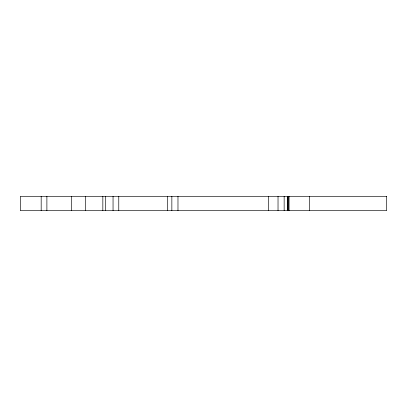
<?xml version="1.0" encoding="UTF-8"?>
<svg xmlns="http://www.w3.org/2000/svg" width="407" height="407" viewBox="0 0 407 407"><rect width="100%" height="100%" fill="white"/><g stroke="black" fill="none" stroke-linecap="round" stroke-linejoin="round"><path stroke-width="0.61" d="M309.468 196.311L309.468 210.689M289.051 196.311L289.051 210.689M288.232 196.311L288.232 210.689M287.825 196.311L287.825 210.689M287.418 196.311L287.418 210.689M284.152 196.311L284.152 210.689M278.027 196.311L278.027 210.689M268.635 196.311L268.635 210.689M177.976 196.311L177.976 210.689M171.851 196.311L171.851 210.689M167.358 196.311L167.358 210.689M118.768 196.311L118.768 210.689M113.049 196.311L113.049 210.689M105.698 196.311L105.698 210.689M102.839 196.311L102.839 210.689M85.689 196.311L85.689 210.689M71.525 196.311L71.525 210.689M46.891 196.311L46.891 210.689M41.178 196.311L41.178 210.689M386.65 196.311L20.35 196.311L20.35 210.689L386.65 210.689L386.65 196.311"/></g></svg>
